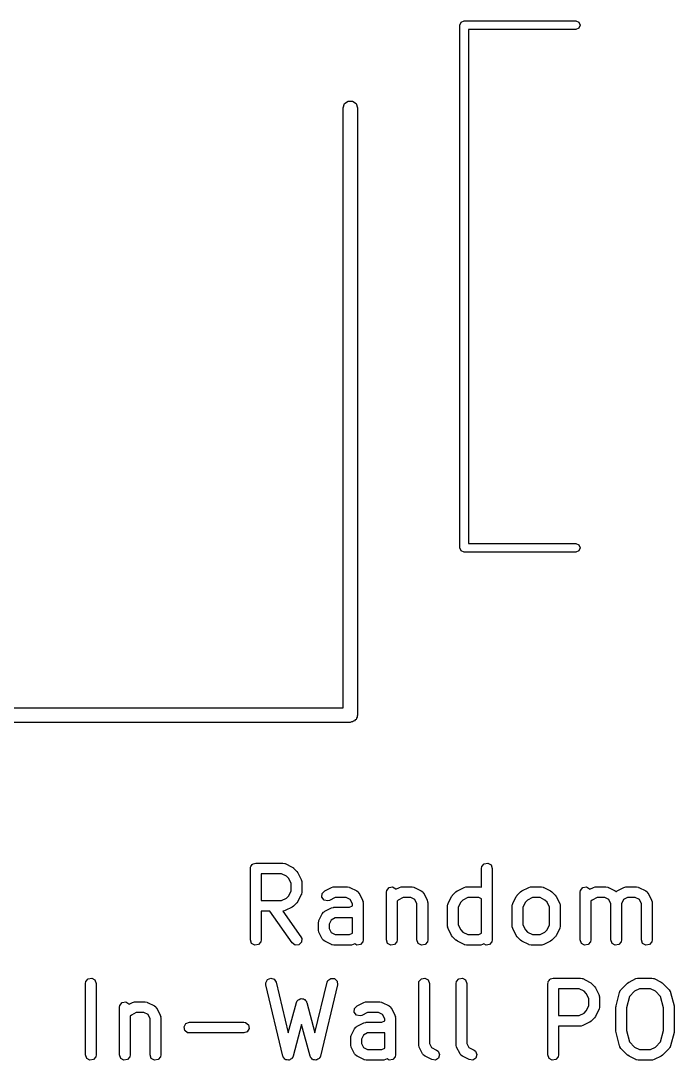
# Model space of a CAD drawing. Extents: x 79.4 to 120.6, y -134.6 to -65.4.
# Drawn here: x 91.21 to 100.36, y -133.83 to -119.28 of the extents above; entities that cross this region are included whole.
import ezdxf

# ---------------------------------------------------------------- set-up
doc = ezdxf.new("R2010")
doc.units = 0
doc.layers.add('BLACK', color=7, linetype='CONTINUOUS')

msp = doc.modelspace()

# ---------------------------------------------------------------- linework, layer by layer
at = {"layer": 'BLACK', "linetype": 'CONTINUOUS'}
for p, q in [((97.36, -119.34), (97.3776, -119.298)), ((97.3776, -119.298), (97.42, -119.28)), ((97.42, -119.28), (98.985, -119.28)), ((98.985, -119.28), (99.0274, -119.298)), ((99.0274, -119.298), (99.045, -119.34)), ((97.36, -126.66), (97.36, -119.34)), ((98.985, -119.4), (97.48, -119.4)), ((97.48, -119.4), (97.48, -126.6)), ((99.0274, -119.382), (98.985, -119.4)), ((99.045, -119.34), (99.0274, -119.382)), ((95.7234, -120.5), (95.7428, -120.44)), ((95.7428, -120.44), (95.7936, -120.403)), ((95.7936, -120.403), (95.8564, -120.403)), ((95.8564, -120.403), (95.9072, -120.44)), ((95.9072, -120.44), (95.9266, -120.5)), ((95.7234, -128.898), (95.7234, -120.5)), ((95.9266, -120.5), (95.9266, -129)), ((97.48, -126.6), (98.985, -126.6)), ((98.985, -126.6), (99.0274, -126.618)), ((97.3776, -126.702), (97.36, -126.66)), ((97.42, -126.72), (97.3776, -126.702)), ((98.985, -126.72), (97.42, -126.72)), ((99.0274, -126.702), (98.985, -126.72)), ((99.0274, -126.618), (99.045, -126.66)), ((99.045, -126.66), (99.0274, -126.702)), ((80.2766, -128.898), (95.7234, -128.898)), ((95.8942, -129.069), (95.8847, -129.082)), ((95.9072, -129.06), (95.8942, -129.069)), ((95.9122, -129.044), (95.9072, -129.06)), ((95.9216, -129.031), (95.9122, -129.044)), ((95.9266, -129), (95.9216, -129.015)), ((95.9216, -129.015), (95.9216, -129.031)), ((95.825, -129.102), (80.175, -129.102)), ((95.8403, -129.097), (95.825, -129.102)), ((95.8564, -129.097), (95.8403, -129.097)), ((95.8694, -129.087), (95.8564, -129.097)), ((95.8847, -129.082), (95.8694, -129.087)), ((94.4295, -131.122), (94.442, -131.107)), ((94.442, -131.107), (94.4518, -131.09)), ((94.4518, -131.09), (94.4581, -131.088)), ((94.4581, -131.088), (94.4625, -131.082)), ((94.4625, -131.082), (94.4817, -131.079)), ((94.4817, -131.079), (94.5, -131.072)), ((94.5, -131.072), (94.881, -131.072)), ((94.881, -131.072), (94.9066, -131.077)), ((94.9066, -131.077), (94.91, -131.08)), ((94.91, -131.08), (94.9145, -131.08)), ((94.9145, -131.08), (95.0097, -131.128)), ((97.6676, -131.122), (97.7006, -131.082)), ((97.7006, -131.082), (97.7511, -131.074)), ((97.7511, -131.074), (97.7955, -131.099)), ((97.7955, -131.099), (97.8131, -131.147)), ((94.425, -131.147), (94.4267, -131.138)), ((94.425, -132.147), (94.425, -131.147)), ((94.4261, -131.134), (94.4278, -131.131)), ((94.4267, -131.138), (94.4261, -131.134)), ((94.4278, -131.131), (94.4295, -131.122)), ((94.575, -131.222), (94.575, -131.596)), ((94.8632, -131.222), (94.575, -131.222)), ((94.9318, -131.257), (94.8632, -131.222)), ((94.9622, -131.287), (94.9318, -131.257)), ((95.0097, -131.128), (95.0277, -131.141)), ((95.0277, -131.141), (95.0292, -131.142)), ((95.0292, -131.142), (95.0768, -131.19)), ((95.0768, -131.19), (95.0897, -131.208)), ((95.0897, -131.208), (95.0909, -131.209)), ((95.0909, -131.209), (95.1385, -131.304)), ((97.6631, -131.147), (97.6676, -131.122)), ((97.6631, -131.409), (97.6631, -131.147)), ((97.8131, -131.147), (97.8131, -132.147)), ((94.9964, -131.356), (94.9622, -131.287)), ((94.9964, -131.463), (94.9964, -131.356)), ((95.1385, -131.304), (95.1459, -131.329)), ((95.1459, -131.329), (95.1449, -131.334)), ((95.1449, -131.334), (95.1464, -131.338)), ((95.1464, -131.338), (95.1464, -131.481)), ((94.9318, -131.562), (94.9622, -131.532)), ((94.9622, -131.532), (94.9964, -131.463)), ((95.1385, -131.514), (95.0909, -131.609)), ((95.139, -131.51), (95.1385, -131.514)), ((95.1419, -131.506), (95.139, -131.51)), ((95.1464, -131.481), (95.1419, -131.506)), ((95.4281, -131.55), (95.4312, -131.499)), ((95.4587, -131.591), (95.4281, -131.55)), ((95.4312, -131.499), (95.4665, -131.461)), ((95.4665, -131.461), (95.5617, -131.414)), ((95.5617, -131.414), (95.5867, -131.406)), ((95.5867, -131.406), (95.591, -131.407)), ((95.591, -131.407), (95.5952, -131.406)), ((95.5952, -131.406), (95.7857, -131.406)), ((95.7857, -131.406), (95.8114, -131.41)), ((95.8114, -131.41), (95.8148, -131.413)), ((95.8148, -131.413), (95.8193, -131.414)), ((95.8193, -131.414), (95.9145, -131.461)), ((95.9145, -131.461), (95.9354, -131.477)), ((95.9354, -131.477), (95.9399, -131.487)), ((95.9399, -131.487), (95.948, -131.495)), ((95.948, -131.495), (95.9957, -131.59)), ((96.3298, -131.481), (96.3343, -131.455)), ((96.3298, -132.147), (96.3298, -131.481)), ((96.3343, -131.455), (96.3673, -131.416)), ((96.3673, -131.416), (96.4178, -131.407)), ((96.4178, -131.407), (96.4622, -131.433)), ((96.4622, -131.433), (96.4644, -131.438)), ((96.4644, -131.438), (96.5141, -131.414)), ((96.5141, -131.414), (96.539, -131.406)), ((96.539, -131.406), (96.5434, -131.407)), ((96.5434, -131.407), (96.5476, -131.406)), ((96.5476, -131.406), (96.6905, -131.406)), ((96.6905, -131.406), (96.7161, -131.41)), ((96.7161, -131.41), (96.7196, -131.413)), ((96.7196, -131.413), (96.724, -131.414)), ((96.724, -131.414), (96.8193, -131.461)), ((96.8193, -131.461), (96.8402, -131.477)), ((96.8402, -131.477), (96.8446, -131.487)), ((96.8446, -131.487), (96.8528, -131.495)), ((96.8528, -131.495), (96.9004, -131.59)), ((97.1948, -131.638), (97.2424, -131.542)), ((97.2424, -131.542), (97.2558, -131.524)), ((97.2558, -131.524), (97.2565, -131.523)), ((97.2565, -131.523), (97.3041, -131.475)), ((97.3041, -131.475), (97.3225, -131.462)), ((97.3225, -131.462), (97.3236, -131.461)), ((97.3236, -131.461), (97.4188, -131.414)), ((97.4188, -131.414), (97.4438, -131.406)), ((97.4438, -131.406), (97.4482, -131.407)), ((97.4482, -131.407), (97.4524, -131.406)), ((97.4524, -131.406), (97.6429, -131.406)), ((97.6429, -131.406), (97.6631, -131.409)), ((98.0996, -131.638), (98.1472, -131.542)), ((98.1472, -131.542), (98.1606, -131.524)), ((98.1606, -131.524), (98.1613, -131.523)), ((98.1613, -131.523), (98.2089, -131.475)), ((98.2089, -131.475), (98.2272, -131.462)), ((98.2272, -131.462), (98.2284, -131.461)), ((98.2284, -131.461), (98.3236, -131.414)), ((98.3236, -131.414), (98.3486, -131.406)), ((98.3486, -131.406), (98.3529, -131.407)), ((98.3529, -131.407), (98.3571, -131.406)), ((98.3571, -131.406), (98.5, -131.406)), ((98.5, -131.406), (98.5257, -131.41)), ((98.5257, -131.41), (98.5291, -131.413)), ((98.5291, -131.413), (98.5335, -131.414)), ((98.5335, -131.414), (98.6288, -131.461)), ((98.6288, -131.461), (98.6468, -131.475)), ((98.6468, -131.475), (98.6483, -131.475)), ((98.6483, -131.475), (98.6959, -131.523)), ((98.6959, -131.523), (98.7087, -131.541)), ((98.7087, -131.541), (98.7099, -131.542)), ((98.7099, -131.542), (98.7576, -131.638)), ((99.044, -131.481), (99.0486, -131.455)), ((99.044, -132.147), (99.044, -131.481)), ((99.0486, -131.455), (99.0815, -131.416)), ((99.0815, -131.416), (99.1321, -131.407)), ((99.1321, -131.407), (99.1765, -131.433)), ((99.1765, -131.433), (99.1787, -131.438)), ((99.1787, -131.438), (99.2284, -131.414)), ((99.2284, -131.414), (99.2533, -131.406)), ((99.2533, -131.406), (99.2577, -131.407)), ((99.2577, -131.407), (99.2619, -131.406)), ((99.2619, -131.406), (99.4048, -131.406)), ((99.4048, -131.406), (99.4304, -131.41)), ((99.4304, -131.41), (99.4338, -131.413)), ((99.4338, -131.413), (99.4383, -131.414)), ((99.4383, -131.414), (99.5335, -131.461)), ((99.5335, -131.461), (99.548, -131.472)), ((99.548, -131.472), (99.554, -131.469)), ((99.554, -131.469), (99.5617, -131.461)), ((99.5617, -131.461), (99.6569, -131.414)), ((99.6569, -131.414), (99.6819, -131.406)), ((99.6819, -131.406), (99.6863, -131.407)), ((99.6863, -131.407), (99.6905, -131.406)), ((99.6905, -131.406), (99.8333, -131.406)), ((99.8333, -131.406), (99.859, -131.41)), ((99.859, -131.41), (99.8624, -131.413)), ((99.8624, -131.413), (99.8669, -131.414)), ((99.8669, -131.414), (99.9621, -131.461)), ((99.9621, -131.461), (99.983, -131.477)), ((99.983, -131.477), (99.9875, -131.487)), ((99.9875, -131.487), (99.9957, -131.495)), ((99.9957, -131.495), (100.043, -131.59)), ((94.575, -131.596), (94.8632, -131.596)), ((94.8632, -131.596), (94.9318, -131.562)), ((95.0097, -131.691), (94.9145, -131.738)), ((95.0109, -131.689), (95.0097, -131.691)), ((95.0292, -131.677), (95.0109, -131.689)), ((95.0768, -131.629), (95.0292, -131.677)), ((95.0775, -131.628), (95.0768, -131.629)), ((95.0909, -131.609), (95.0775, -131.628)), ((95.5086, -131.603), (95.4587, -131.591)), ((95.5335, -131.595), (95.5086, -131.603)), ((95.6129, -131.556), (95.5335, -131.595)), ((95.5617, -131.699), (95.5867, -131.692)), ((95.5867, -131.692), (95.591, -131.693)), ((95.591, -131.693), (95.5952, -131.691)), ((95.5952, -131.691), (95.8156, -131.691)), ((95.768, -131.556), (95.6129, -131.556)), ((95.825, -131.584), (95.768, -131.556)), ((95.8156, -131.691), (95.8536, -131.672)), ((95.8536, -131.641), (95.825, -131.584)), ((95.8536, -131.672), (95.8536, -131.641)), ((95.9957, -131.59), (96.0031, -131.615)), ((96.0031, -131.615), (96.002, -131.619)), ((96.002, -131.619), (96.0036, -131.624)), ((96.0036, -131.624), (96.0036, -132.147)), ((96.4968, -131.59), (96.4798, -131.607)), ((96.4798, -131.607), (96.4798, -132.147)), ((96.5653, -131.556), (96.4968, -131.59)), ((96.6728, -131.556), (96.5653, -131.556)), ((96.7298, -131.584), (96.6728, -131.556)), ((96.7583, -131.641), (96.7298, -131.584)), ((96.7583, -132.147), (96.7583, -131.641)), ((96.9004, -131.59), (96.9078, -131.615)), ((96.9078, -131.615), (96.9068, -131.619)), ((96.9068, -131.619), (96.9083, -131.624)), ((96.9083, -131.624), (96.9083, -132.147)), ((97.1869, -131.671), (97.1914, -131.646)), ((97.1869, -131.957), (97.1869, -131.671)), ((97.1914, -131.646), (97.1943, -131.642)), ((97.1943, -131.642), (97.1948, -131.638)), ((97.3712, -131.62), (97.3369, -131.689)), ((97.3369, -131.689), (97.3369, -131.939)), ((97.4016, -131.59), (97.3712, -131.62)), ((97.4701, -131.556), (97.4016, -131.59)), ((97.6252, -131.556), (97.4701, -131.556)), ((97.6631, -131.575), (97.6252, -131.556)), ((97.6631, -132.053), (97.6631, -131.575)), ((98.0917, -131.671), (98.0962, -131.646)), ((98.0917, -131.957), (98.0917, -131.671)), ((98.0962, -131.646), (98.0991, -131.642)), ((98.0991, -131.642), (98.0996, -131.638)), ((98.2759, -131.62), (98.2417, -131.689)), ((98.2417, -131.689), (98.2417, -131.939)), ((98.3063, -131.59), (98.2759, -131.62)), ((98.3748, -131.556), (98.3063, -131.59)), ((98.4823, -131.556), (98.3748, -131.556)), ((98.5508, -131.59), (98.4823, -131.556)), ((98.5812, -131.62), (98.5508, -131.59)), ((98.6155, -131.689), (98.5812, -131.62)), ((98.6155, -131.939), (98.6155, -131.689)), ((98.7576, -131.638), (98.765, -131.663)), ((98.765, -131.663), (98.7639, -131.667)), ((98.7639, -131.667), (98.7655, -131.671)), ((98.7655, -131.671), (98.7655, -131.957)), ((99.2111, -131.59), (99.194, -131.607)), ((99.194, -131.607), (99.194, -132.147)), ((99.2796, -131.556), (99.2111, -131.59)), ((99.3871, -131.556), (99.2796, -131.556)), ((99.4441, -131.584), (99.3871, -131.556)), ((99.4726, -131.641), (99.4441, -131.584)), ((99.4726, -132.147), (99.4726, -131.641)), ((99.6511, -131.584), (99.6226, -131.641)), ((99.6226, -131.641), (99.6226, -132.147)), ((99.7082, -131.556), (99.6511, -131.584)), ((99.8156, -131.556), (99.7082, -131.556)), ((99.8727, -131.584), (99.8156, -131.556)), ((99.9012, -131.641), (99.8727, -131.584)), ((99.9012, -132.147), (99.9012, -131.641)), ((100.043, -131.59), (100.051, -131.615)), ((100.051, -131.615), (100.05, -131.619)), ((100.05, -131.619), (100.051, -131.624)), ((100.051, -131.624), (100.051, -132.147)), ((94.699, -131.746), (94.575, -131.746)), ((94.575, -131.746), (94.575, -132.147)), ((95.01, -132.19), (94.699, -131.746)), ((94.8852, -131.745), (94.8819, -131.746)), ((94.8819, -131.746), (95.1329, -132.104)), ((94.8895, -131.746), (94.8852, -131.745)), ((94.9145, -131.738), (94.8895, -131.746)), ((95.3853, -131.876), (95.4329, -131.781)), ((95.4329, -131.781), (95.4484, -131.76)), ((95.4484, -131.76), (95.4587, -131.755)), ((95.4587, -131.755), (95.4665, -131.747)), ((95.4665, -131.747), (95.5617, -131.699)), ((95.6129, -131.841), (95.5559, -131.87)), ((95.8333, -131.841), (95.6129, -131.841)), ((95.8375, -131.84), (95.8333, -131.841)), ((95.8419, -131.841), (95.8375, -131.84)), ((95.8536, -131.837), (95.8419, -131.841)), ((95.8536, -132.053), (95.8536, -131.837)), ((95.3774, -131.909), (95.3819, -131.884)), ((95.3774, -132.005), (95.3774, -131.909)), ((95.3819, -131.884), (95.3848, -131.88)), ((95.3848, -131.88), (95.3853, -131.876)), ((95.5559, -131.87), (95.5274, -131.927)), ((95.5274, -131.927), (95.5274, -131.987)), ((97.1884, -131.961), (97.1869, -131.957)), ((97.1874, -131.965), (97.1884, -131.961)), ((97.1948, -131.99), (97.1874, -131.965)), ((97.3369, -131.939), (97.3712, -132.008)), ((98.0932, -131.961), (98.0917, -131.957)), ((98.0922, -131.965), (98.0932, -131.961)), ((98.0996, -131.99), (98.0922, -131.965)), ((98.2417, -131.939), (98.2759, -132.008)), ((98.5812, -132.008), (98.6155, -131.939)), ((98.7581, -131.986), (98.7576, -131.99)), ((98.761, -131.983), (98.7581, -131.986)), ((98.7655, -131.957), (98.761, -131.983)), ((95.1329, -132.104), (95.1439, -132.128)), ((95.1439, -132.128), (95.1394, -132.179)), ((95.3789, -132.009), (95.3774, -132.005)), ((95.3779, -132.013), (95.3789, -132.009)), ((95.3853, -132.038), (95.3779, -132.013)), ((95.4329, -132.133), (95.3853, -132.038)), ((95.5274, -131.987), (95.5559, -132.044)), ((95.5559, -132.044), (95.6129, -132.072)), ((95.6129, -132.072), (95.8156, -132.072)), ((95.8156, -132.072), (95.8536, -132.053)), ((97.2424, -132.086), (97.1948, -131.99)), ((97.2436, -132.087), (97.2424, -132.086)), ((97.2565, -132.105), (97.2436, -132.087)), ((97.3041, -132.153), (97.2565, -132.105)), ((97.3712, -132.008), (97.4016, -132.038)), ((97.4016, -132.038), (97.4701, -132.072)), ((97.4701, -132.072), (97.6252, -132.072)), ((97.6252, -132.072), (97.6631, -132.053)), ((98.1472, -132.086), (98.0996, -131.99)), ((98.1484, -132.087), (98.1472, -132.086)), ((98.1613, -132.105), (98.1484, -132.087)), ((98.2089, -132.153), (98.1613, -132.105)), ((98.2759, -132.008), (98.3063, -132.038)), ((98.3063, -132.038), (98.3748, -132.072)), ((98.3748, -132.072), (98.4823, -132.072)), ((98.4823, -132.072), (98.5508, -132.038)), ((98.5508, -132.038), (98.5812, -132.008)), ((98.6959, -132.105), (98.6483, -132.153)), ((98.6966, -132.104), (98.6959, -132.105)), ((98.7099, -132.086), (98.6966, -132.104)), ((98.7576, -131.99), (98.7099, -132.086)), ((94.4425, -132.196), (94.425, -132.147)), ((94.487, -132.221), (94.4425, -132.196)), ((94.5375, -132.212), (94.487, -132.221)), ((94.5705, -132.173), (94.5375, -132.212)), ((94.575, -132.147), (94.5705, -132.173)), ((95.052, -132.22), (95.01, -132.19)), ((95.1031, -132.215), (95.052, -132.22)), ((95.1394, -132.179), (95.1031, -132.215)), ((95.4411, -132.141), (95.4329, -132.133)), ((95.4455, -132.151), (95.4411, -132.141)), ((95.4665, -132.167), (95.4455, -132.151)), ((95.5617, -132.214), (95.4665, -132.167)), ((95.5662, -132.215), (95.5617, -132.214)), ((95.5696, -132.218), (95.5662, -132.215)), ((95.5952, -132.222), (95.5696, -132.218)), ((95.8333, -132.222), (95.5952, -132.222)), ((95.8375, -132.221), (95.8333, -132.222)), ((95.8419, -132.222), (95.8375, -132.221)), ((95.8669, -132.214), (95.8419, -132.222)), ((95.8867, -132.205), (95.8669, -132.214)), ((95.9155, -132.221), (95.8867, -132.205)), ((95.9661, -132.212), (95.9155, -132.221)), ((95.999, -132.173), (95.9661, -132.212)), ((96.0036, -132.147), (95.999, -132.173)), ((96.3473, -132.196), (96.3298, -132.147)), ((96.3917, -132.221), (96.3473, -132.196)), ((96.4423, -132.212), (96.3917, -132.221)), ((96.4752, -132.173), (96.4423, -132.212)), ((96.4798, -132.147), (96.4752, -132.173)), ((96.7759, -132.196), (96.7583, -132.147)), ((96.8203, -132.221), (96.7759, -132.196)), ((96.8708, -132.212), (96.8203, -132.221)), ((96.9038, -132.173), (96.8708, -132.212)), ((96.9083, -132.147), (96.9038, -132.173)), ((97.3056, -132.153), (97.3041, -132.153)), ((97.3236, -132.167), (97.3056, -132.153)), ((97.4188, -132.214), (97.3236, -132.167)), ((97.4233, -132.215), (97.4188, -132.214)), ((97.4267, -132.218), (97.4233, -132.215)), ((97.4524, -132.222), (97.4267, -132.218)), ((97.6429, -132.222), (97.4524, -132.222)), ((97.6471, -132.221), (97.6429, -132.222)), ((97.6514, -132.222), (97.6471, -132.221)), ((97.6764, -132.214), (97.6514, -132.222)), ((97.6962, -132.205), (97.6764, -132.214)), ((97.7251, -132.221), (97.6962, -132.205)), ((97.7756, -132.212), (97.7251, -132.221)), ((97.8086, -132.173), (97.7756, -132.212)), ((97.8131, -132.147), (97.8086, -132.173)), ((98.2104, -132.153), (98.2089, -132.153)), ((98.2284, -132.167), (98.2104, -132.153)), ((98.3236, -132.214), (98.2284, -132.167)), ((98.3281, -132.215), (98.3236, -132.214)), ((98.3315, -132.218), (98.3281, -132.215)), ((98.3571, -132.222), (98.3315, -132.218)), ((98.5, -132.222), (98.3571, -132.222)), ((98.5042, -132.221), (98.5, -132.222)), ((98.5086, -132.222), (98.5042, -132.221)), ((98.5335, -132.214), (98.5086, -132.222)), ((98.6288, -132.167), (98.5335, -132.214)), ((98.6299, -132.166), (98.6288, -132.167)), ((98.6483, -132.153), (98.6299, -132.166)), ((99.0616, -132.196), (99.044, -132.147)), ((99.106, -132.221), (99.0616, -132.196)), ((99.1565, -132.212), (99.106, -132.221)), ((99.1895, -132.173), (99.1565, -132.212)), ((99.194, -132.147), (99.1895, -132.173)), ((99.4902, -132.196), (99.4726, -132.147)), ((99.5346, -132.221), (99.4902, -132.196)), ((99.5851, -132.212), (99.5346, -132.221)), ((99.6181, -132.173), (99.5851, -132.212)), ((99.6226, -132.147), (99.6181, -132.173)), ((99.9187, -132.196), (99.9012, -132.147)), ((99.9632, -132.221), (99.9187, -132.196)), ((100.014, -132.212), (99.9632, -132.221)), ((100.047, -132.173), (100.014, -132.212)), ((100.051, -132.147), (100.047, -132.173)), ((92.12, -132.732), (92.153, -132.692)), ((92.153, -132.692), (92.2035, -132.684)), ((92.2035, -132.684), (92.2479, -132.709)), ((92.2479, -132.709), (92.2655, -132.757)), ((94.6398, -132.749), (94.6628, -132.703)), ((94.6628, -132.703), (94.7098, -132.683)), ((94.7098, -132.683), (94.759, -132.697)), ((94.759, -132.697), (94.7872, -132.74)), ((95.5088, -132.716), (95.55, -132.686)), ((95.55, -132.686), (95.6012, -132.689)), ((95.6012, -132.689), (95.6385, -132.724)), ((96.7867, -132.732), (96.8196, -132.692)), ((96.8196, -132.692), (96.8702, -132.684)), ((96.8702, -132.684), (96.9146, -132.709)), ((96.9146, -132.709), (96.9321, -132.757)), ((97.3105, -132.732), (97.3435, -132.692)), ((97.3435, -132.692), (97.394, -132.684)), ((97.394, -132.684), (97.4384, -132.709)), ((97.4384, -132.709), (97.456, -132.757)), ((98.6087, -132.717), (98.6185, -132.7)), ((98.6185, -132.7), (98.6248, -132.698)), ((98.6248, -132.698), (98.6292, -132.692)), ((98.6292, -132.692), (98.6484, -132.689)), ((98.6484, -132.689), (98.6667, -132.682)), ((98.6667, -132.682), (99.0476, -132.682)), ((99.0476, -132.682), (99.0733, -132.687)), ((99.0733, -132.687), (99.0767, -132.69)), ((99.0767, -132.69), (99.0812, -132.69)), ((99.0812, -132.69), (99.1764, -132.738)), ((99.7284, -132.738), (99.8236, -132.69)), ((99.8236, -132.69), (99.8486, -132.683)), ((99.8486, -132.683), (99.8529, -132.684)), ((99.8529, -132.684), (99.8571, -132.682)), ((99.8571, -132.682), (100.048, -132.682)), ((100.048, -132.682), (100.073, -132.687)), ((100.073, -132.687), (100.077, -132.69)), ((100.077, -132.69), (100.081, -132.69)), ((100.081, -132.69), (100.176, -132.738)), ((92.1155, -132.757), (92.12, -132.732)), ((92.1155, -133.757), (92.1155, -132.757)), ((92.2655, -132.757), (92.2655, -133.757)), ((94.6413, -132.775), (94.6398, -132.749)), ((94.8794, -133.775), (94.6413, -132.775)), ((94.7872, -132.74), (94.9565, -133.451)), ((95.3292, -133.451), (95.4985, -132.74)), ((95.6444, -132.775), (95.4063, -133.775)), ((95.4985, -132.74), (95.5088, -132.716)), ((95.6385, -132.724), (95.6444, -132.775)), ((96.7821, -132.757), (96.7867, -132.732)), ((96.7821, -133.615), (96.7821, -132.757)), ((96.9321, -132.757), (96.9321, -133.597)), ((97.306, -132.757), (97.3105, -132.732)), ((97.306, -133.615), (97.306, -132.757)), ((97.456, -132.757), (97.456, -133.597)), ((98.5917, -132.757), (98.5934, -132.748)), ((98.5917, -133.757), (98.5917, -132.757)), ((98.5928, -132.744), (98.5945, -132.741)), ((98.5934, -132.748), (98.5928, -132.744)), ((98.5945, -132.741), (98.5962, -132.732)), ((98.5962, -132.732), (98.6087, -132.717)), ((98.7417, -132.832), (98.7417, -133.206)), ((99.0299, -132.832), (98.7417, -132.832)), ((99.0984, -132.867), (99.0299, -132.832)), ((99.1764, -132.738), (99.1944, -132.751)), ((99.1944, -132.751), (99.1959, -132.752)), ((99.1959, -132.752), (99.2435, -132.8)), ((99.2435, -132.8), (99.2564, -132.818)), ((99.2564, -132.818), (99.2576, -132.819)), ((99.2576, -132.819), (99.3052, -132.914)), ((99.5939, -132.882), (99.6045, -132.858)), ((99.6045, -132.858), (99.6105, -132.854)), ((99.6105, -132.854), (99.6136, -132.847)), ((99.6136, -132.847), (99.7089, -132.752)), ((99.7089, -132.752), (99.7272, -132.739)), ((99.7272, -132.739), (99.7284, -132.738)), ((99.8748, -132.832), (99.8063, -132.867)), ((100.03, -132.832), (99.8748, -132.832)), ((100.098, -132.867), (100.03, -132.832)), ((100.176, -132.738), (100.194, -132.751)), ((100.194, -132.751), (100.196, -132.752)), ((100.196, -132.752), (100.291, -132.847)), ((100.291, -132.847), (100.306, -132.869)), ((95.0704, -133.024), (95.0814, -133)), ((95.0814, -133), (95.087, -132.996)), ((95.087, -132.996), (95.0899, -132.99)), ((95.0899, -132.99), (95.1075, -132.982)), ((95.1075, -132.982), (95.1234, -132.971)), ((95.1234, -132.971), (95.1302, -132.971)), ((95.1302, -132.971), (95.1364, -132.968)), ((95.1364, -132.968), (95.1551, -132.973)), ((95.1551, -132.973), (95.1745, -132.975)), ((95.1745, -132.975), (95.1793, -132.98)), ((95.1793, -132.98), (95.1859, -132.982)), ((95.1859, -132.982), (95.1971, -132.998)), ((95.1971, -132.998), (95.2108, -133.011)), ((99.1288, -132.897), (99.0984, -132.867)), ((99.1631, -132.966), (99.1288, -132.897)), ((99.1631, -133.073), (99.1631, -132.966)), ((99.3052, -132.914), (99.3126, -132.939)), ((99.3126, -132.939), (99.3116, -132.944)), ((99.3116, -132.944), (99.3131, -132.948)), ((99.3131, -132.948), (99.3131, -133.091)), ((99.5463, -133.073), (99.5939, -132.882)), ((99.7344, -132.939), (99.694, -133.1)), ((99.8063, -132.867), (99.7344, -132.939)), ((100.17, -132.939), (100.098, -132.867)), ((100.211, -133.1), (100.17, -132.939)), ((100.306, -132.869), (100.307, -132.876)), ((100.307, -132.876), (100.311, -132.882)), ((100.311, -132.882), (100.358, -133.073)), ((92.5917, -133.091), (92.5962, -133.065)), ((92.5917, -133.757), (92.5917, -133.091)), ((92.5962, -133.065), (92.6292, -133.026)), ((92.6292, -133.026), (92.6797, -133.017)), ((92.6797, -133.017), (92.7241, -133.043)), ((92.7241, -133.043), (92.7263, -133.048)), ((92.7263, -133.048), (92.776, -133.024)), ((92.776, -133.024), (92.8009, -133.016)), ((92.8009, -133.016), (92.8053, -133.017)), ((92.8053, -133.017), (92.8095, -133.016)), ((92.8095, -133.016), (92.9524, -133.016)), ((92.9524, -133.016), (92.978, -133.02)), ((92.978, -133.02), (92.9815, -133.023)), ((92.9815, -133.023), (92.9859, -133.024)), ((92.9859, -133.024), (93.0812, -133.071)), ((93.0812, -133.071), (93.1021, -133.087)), ((93.1021, -133.087), (93.1065, -133.097)), ((93.1065, -133.097), (93.1147, -133.105)), ((93.1147, -133.105), (93.1623, -133.2)), ((94.9565, -133.451), (95.0704, -133.024)), ((95.2108, -133.011), (95.2114, -133.018)), ((95.2114, -133.018), (95.2153, -133.024)), ((95.2153, -133.024), (95.3292, -133.451)), ((95.8805, -133.16), (95.8836, -133.109)), ((95.8836, -133.109), (95.9188, -133.071)), ((95.9188, -133.071), (96.0141, -133.024)), ((96.0141, -133.024), (96.039, -133.016)), ((96.039, -133.016), (96.0434, -133.017)), ((96.0434, -133.017), (96.0476, -133.016)), ((96.0476, -133.016), (96.2381, -133.016)), ((96.2381, -133.016), (96.2637, -133.02)), ((96.2637, -133.02), (96.2672, -133.023)), ((96.2672, -133.023), (96.2716, -133.024)), ((96.2716, -133.024), (96.3669, -133.071)), ((96.3669, -133.071), (96.3878, -133.087)), ((96.3878, -133.087), (96.3923, -133.097)), ((96.3923, -133.097), (96.4004, -133.105)), ((96.4004, -133.105), (96.448, -133.2)), ((99.0984, -133.172), (99.1288, -133.142)), ((99.1288, -133.142), (99.1631, -133.073)), ((99.3052, -133.124), (99.2576, -133.219)), ((99.3057, -133.12), (99.3052, -133.124)), ((99.3086, -133.116), (99.3057, -133.12)), ((99.3131, -133.091), (99.3086, -133.116)), ((99.544, -133.091), (99.5466, -133.076)), ((99.544, -133.424), (99.544, -133.091)), ((99.5466, -133.076), (99.5463, -133.073)), ((99.694, -133.1), (99.694, -133.415)), ((100.211, -133.415), (100.211, -133.1)), ((100.358, -133.073), (100.36, -133.087)), ((100.36, -133.087), (100.361, -133.091)), ((100.361, -133.091), (100.361, -133.424)), ((92.7587, -133.2), (92.7417, -133.217)), ((92.7417, -133.217), (92.7417, -133.757)), ((92.8272, -133.166), (92.7587, -133.2)), ((92.9347, -133.166), (92.8272, -133.166)), ((92.9917, -133.194), (92.9347, -133.166)), ((93.0202, -133.251), (92.9917, -133.194)), ((93.0202, -133.757), (93.0202, -133.251)), ((93.1623, -133.2), (93.1697, -133.225)), ((93.1697, -133.225), (93.1687, -133.229)), ((93.1687, -133.229), (93.1702, -133.234)), ((93.1702, -133.234), (93.1702, -133.757)), ((95.9111, -133.201), (95.8805, -133.16)), ((95.961, -133.213), (95.9111, -133.201)), ((95.9859, -133.205), (95.961, -133.213)), ((96.0653, -133.166), (95.9859, -133.205)), ((96.2204, -133.166), (96.0653, -133.166)), ((96.2774, -133.194), (96.2204, -133.166)), ((96.268, -133.301), (96.306, -133.282)), ((96.306, -133.251), (96.2774, -133.194)), ((96.306, -133.282), (96.306, -133.251)), ((96.448, -133.2), (96.4555, -133.225)), ((96.4555, -133.225), (96.4544, -133.229)), ((96.4544, -133.229), (96.456, -133.234)), ((96.456, -133.234), (96.456, -133.757)), ((98.7417, -133.206), (99.0299, -133.206)), ((99.0299, -133.206), (99.0984, -133.172)), ((99.1959, -133.287), (99.1775, -133.299)), ((99.2435, -133.239), (99.1959, -133.287)), ((99.2442, -133.238), (99.2435, -133.239)), ((99.2576, -133.219), (99.2442, -133.238)), ((93.4976, -133.363), (93.5232, -133.319)), ((93.5065, -133.414), (93.4976, -133.363)), ((93.5458, -133.447), (93.5065, -133.414)), ((93.5232, -133.319), (93.5714, -133.301)), ((93.5714, -133.301), (94.3333, -133.301)), ((94.3333, -133.301), (94.359, -133.306)), ((94.3815, -133.434), (94.3333, -133.451)), ((94.359, -133.306), (94.3983, -133.339)), ((94.4072, -133.389), (94.3815, -133.434)), ((94.3983, -133.339), (94.4072, -133.389)), ((95.1429, -133.334), (95.0248, -133.777)), ((95.2609, -133.777), (95.1429, -133.334)), ((95.8377, -133.486), (95.8853, -133.391)), ((95.8853, -133.391), (95.9008, -133.37)), ((95.9008, -133.37), (95.9111, -133.365)), ((95.9111, -133.365), (95.9188, -133.357)), ((95.9188, -133.357), (96.0141, -133.309)), ((96.0141, -133.309), (96.039, -133.302)), ((96.039, -133.302), (96.0434, -133.303)), ((96.0434, -133.303), (96.0476, -133.301)), ((96.0476, -133.301), (96.268, -133.301)), ((99.0476, -133.356), (98.7417, -133.356)), ((98.7417, -133.356), (98.7417, -133.757)), ((99.0518, -133.355), (99.0476, -133.356)), ((99.0562, -133.356), (99.0518, -133.355)), ((99.0812, -133.348), (99.0562, -133.356)), ((99.1764, -133.301), (99.0812, -133.348)), ((99.1775, -133.299), (99.1764, -133.301)), ((99.5452, -133.427), (99.544, -133.424)), ((99.5463, -133.442), (99.5452, -133.427)), ((99.694, -133.415), (99.7344, -133.576)), ((100.17, -133.576), (100.211, -133.415)), ((100.361, -133.424), (100.358, -133.439)), ((100.358, -133.439), (100.358, -133.442)), ((93.5714, -133.451), (93.5458, -133.447)), ((94.3333, -133.451), (93.5714, -133.451)), ((95.8298, -133.519), (95.8343, -133.494)), ((95.8298, -133.615), (95.8298, -133.519)), ((95.8343, -133.494), (95.8372, -133.49)), ((95.8372, -133.49), (95.8377, -133.486)), ((96.0083, -133.48), (95.9798, -133.537)), ((95.9798, -133.537), (95.9798, -133.597)), ((96.0653, -133.451), (96.0083, -133.48)), ((96.2857, -133.451), (96.0653, -133.451)), ((96.2899, -133.45), (96.2857, -133.451)), ((96.2943, -133.451), (96.2899, -133.45)), ((96.306, -133.447), (96.2943, -133.451)), ((96.306, -133.663), (96.306, -133.447)), ((99.5939, -133.633), (99.5463, -133.442)), ((99.7344, -133.576), (99.8063, -133.648)), ((100.098, -133.648), (100.17, -133.576)), ((100.358, -133.442), (100.311, -133.633)), ((95.8313, -133.619), (95.8298, -133.615)), ((95.8303, -133.623), (95.8313, -133.619)), ((95.8377, -133.648), (95.8303, -133.623)), ((95.8853, -133.743), (95.8377, -133.648)), ((95.9798, -133.597), (96.0083, -133.654)), ((96.0083, -133.654), (96.0653, -133.682)), ((96.0653, -133.682), (96.268, -133.682)), ((96.268, -133.682), (96.306, -133.663)), ((96.7837, -133.619), (96.7821, -133.615)), ((96.7826, -133.623), (96.7837, -133.619)), ((96.7901, -133.648), (96.7826, -133.623)), ((96.8377, -133.743), (96.7901, -133.648)), ((96.9321, -133.597), (96.9607, -133.654)), ((96.9607, -133.654), (97.0335, -133.69)), ((97.0335, -133.69), (97.0545, -133.706)), ((97.0545, -133.706), (97.0749, -133.753)), ((97.3075, -133.619), (97.306, -133.615)), ((97.3064, -133.623), (97.3075, -133.619)), ((97.3139, -133.648), (97.3064, -133.623)), ((97.3615, -133.743), (97.3139, -133.648)), ((97.456, -133.597), (97.4845, -133.654)), ((97.4845, -133.654), (97.5573, -133.69)), ((97.5573, -133.69), (97.5783, -133.706)), ((97.5783, -133.706), (97.5987, -133.753)), ((99.598, -133.639), (99.5939, -133.633)), ((99.5987, -133.646), (99.598, -133.639)), ((99.6136, -133.668), (99.5987, -133.646)), ((99.7089, -133.763), (99.6136, -133.668)), ((99.8063, -133.648), (99.8748, -133.682)), ((99.8748, -133.682), (100.03, -133.682)), ((100.03, -133.682), (100.098, -133.648)), ((100.291, -133.668), (100.196, -133.763)), ((100.294, -133.661), (100.291, -133.668)), ((100.3, -133.657), (100.294, -133.661)), ((100.311, -133.633), (100.3, -133.657)), ((92.133, -133.806), (92.1155, -133.757)), ((92.1775, -133.831), (92.133, -133.806)), ((92.228, -133.822), (92.1775, -133.831)), ((92.261, -133.783), (92.228, -133.822)), ((92.2655, -133.757), (92.261, -133.783)), ((92.6092, -133.806), (92.5917, -133.757)), ((92.6536, -133.831), (92.6092, -133.806)), ((92.7042, -133.822), (92.6536, -133.831)), ((92.7371, -133.783), (92.7042, -133.822)), ((92.7417, -133.757), (92.7371, -133.783)), ((93.0378, -133.806), (93.0202, -133.757)), ((93.0822, -133.831), (93.0378, -133.806)), ((93.1327, -133.822), (93.0822, -133.831)), ((93.1657, -133.783), (93.1327, -133.822)), ((93.1702, -133.757), (93.1657, -133.783)), ((94.8837, -133.781), (94.8794, -133.775)), ((94.8844, -133.789), (94.8837, -133.781)), ((94.8975, -133.802), (94.8844, -133.789)), ((94.9077, -133.818), (94.8975, -133.802)), ((94.9152, -133.82), (94.9077, -133.818)), ((94.9208, -133.825), (94.9152, -133.82)), ((94.9391, -133.827), (94.9208, -133.825)), ((94.9568, -133.832), (94.9391, -133.827)), ((94.964, -133.829), (94.9568, -133.832)), ((94.9719, -133.83), (94.964, -133.829)), ((94.987, -133.819), (94.9719, -133.83)), ((95.0039, -133.812), (94.987, -133.819)), ((95.0074, -133.805), (95.0039, -133.812)), ((95.0139, -133.8), (95.0074, -133.805)), ((95.0248, -133.777), (95.0139, -133.8)), ((95.2654, -133.783), (95.2609, -133.777)), ((95.2663, -133.791), (95.2654, -133.783)), ((95.2797, -133.804), (95.2663, -133.791)), ((95.2902, -133.819), (95.2797, -133.804)), ((95.2978, -133.821), (95.2902, -133.819)), ((95.3036, -133.826), (95.2978, -133.821)), ((95.322, -133.827), (95.3036, -133.826)), ((95.3398, -133.832), (95.322, -133.827)), ((95.3469, -133.829), (95.3398, -133.832)), ((95.3548, -133.829), (95.3469, -133.829)), ((95.3696, -133.818), (95.3548, -133.829)), ((95.3863, -133.81), (95.3696, -133.818)), ((95.3896, -133.803), (95.3863, -133.81)), ((95.396, -133.799), (95.3896, -133.803)), ((95.4063, -133.775), (95.396, -133.799)), ((95.8935, -133.751), (95.8853, -133.743)), ((95.8979, -133.761), (95.8935, -133.751)), ((95.9188, -133.777), (95.8979, -133.761)), ((96.0141, -133.824), (95.9188, -133.777)), ((96.0185, -133.825), (96.0141, -133.824)), ((96.022, -133.828), (96.0185, -133.825)), ((96.0476, -133.832), (96.022, -133.828)), ((96.2857, -133.832), (96.0476, -133.832)), ((96.2899, -133.831), (96.2857, -133.832)), ((96.2943, -133.832), (96.2899, -133.831)), ((96.3193, -133.824), (96.2943, -133.832)), ((96.339, -133.815), (96.3193, -133.824)), ((96.3679, -133.831), (96.339, -133.815)), ((96.4185, -133.822), (96.3679, -133.831)), ((96.4514, -133.783), (96.4185, -133.822)), ((96.456, -133.757), (96.4514, -133.783)), ((96.8458, -133.751), (96.8377, -133.743)), ((96.8503, -133.761), (96.8458, -133.751)), ((96.8712, -133.777), (96.8503, -133.761)), ((96.9665, -133.824), (96.8712, -133.777)), ((97.0174, -133.83), (96.9665, -133.824)), ((97.0602, -133.802), (97.0174, -133.83)), ((97.0749, -133.753), (97.0602, -133.802)), ((97.3696, -133.751), (97.3615, -133.743)), ((97.3741, -133.761), (97.3696, -133.751)), ((97.395, -133.777), (97.3741, -133.761)), ((97.4903, -133.824), (97.395, -133.777)), ((97.5412, -133.83), (97.4903, -133.824)), ((97.584, -133.802), (97.5412, -133.83)), ((97.5987, -133.753), (97.584, -133.802)), ((98.6092, -133.806), (98.5917, -133.757)), ((98.6536, -133.831), (98.6092, -133.806)), ((98.7042, -133.822), (98.6536, -133.831)), ((98.7371, -133.783), (98.7042, -133.822)), ((98.7417, -133.757), (98.7371, -133.783)), ((99.7104, -133.763), (99.7089, -133.763)), ((99.7284, -133.777), (99.7104, -133.763)), ((99.8236, -133.824), (99.7284, -133.777)), ((99.8281, -133.825), (99.8236, -133.824)), ((99.8315, -133.828), (99.8281, -133.825)), ((99.8571, -133.832), (99.8315, -133.828)), ((100.048, -133.832), (99.8571, -133.832)), ((100.052, -133.831), (100.048, -133.832)), ((100.056, -133.832), (100.052, -133.831)), ((100.081, -133.824), (100.056, -133.832)), ((100.176, -133.777), (100.081, -133.824)), ((100.178, -133.776), (100.176, -133.777)), ((100.196, -133.763), (100.178, -133.776))]:
    msp.add_line(p, q, dxfattribs=at)

doc.saveas('drawing.dxf')
